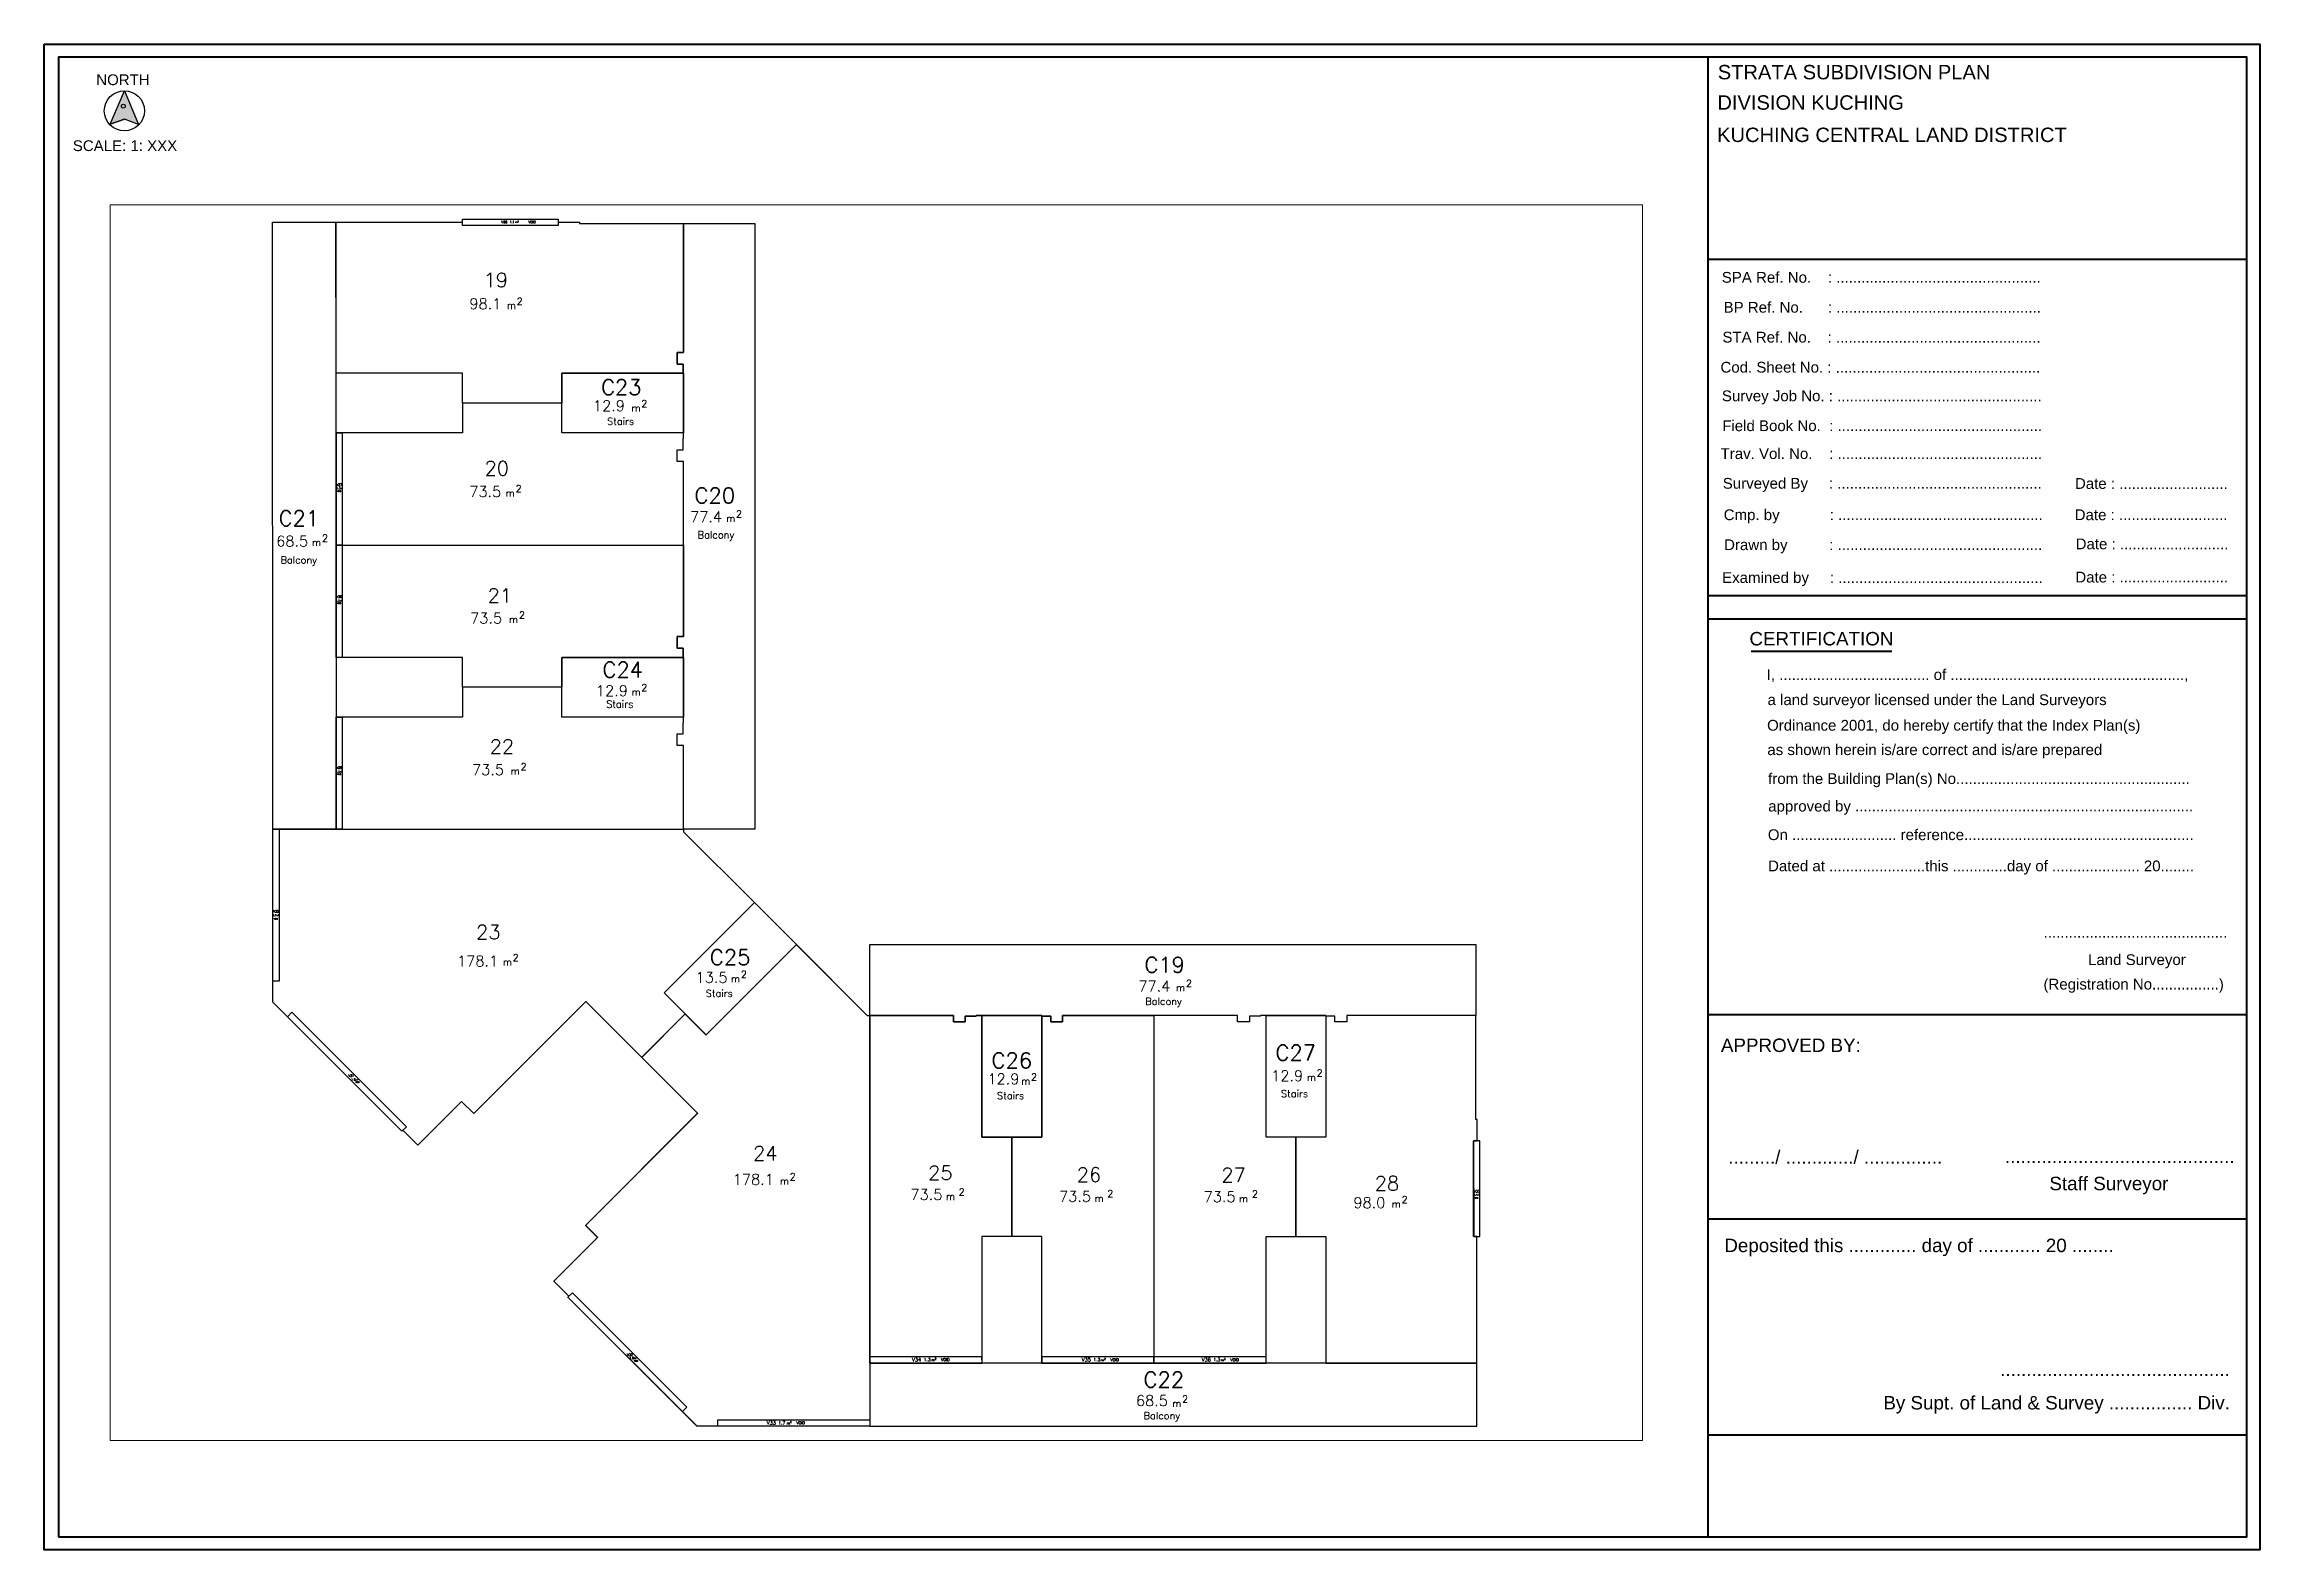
# Paper-space layout 'ISP6_24' of a CAD drawing. Header units: metres, sheet in millimetres. Extents: x 4 to 416, y 10 to 290.
# The model-space entities are those that its viewports show. They can reach past a viewport. Long polylines and large blocks are cut down to what shows.
import ezdxf
from ezdxf.enums import TextEntityAlignment as Align
from ezdxf.lldxf.tags import DXFTag

# ---------------------------------------------------------------- set-up
doc = ezdxf.new("R2010")
doc.units = ezdxf.units.M
for name, color, linetype in [('COMMON', 210, 'Continuous'), ('COMMON_AREA', 240, 'Continuous'), ('COMMON_NO', 50, 'Continuous'), ('ISP6_24', 1, 'Continuous'), ('M2', 7, 'Continuous'), ('PARCEL', 140, 'Continuous'), ('PARCEL_AREA', 10, 'Continuous'), ('PARCEL_NO', 50, 'Continuous'), ('TEXT', 7, 'Continuous'), ('TITLE_BLOCK', 5, 'Continuous'), ('VOID', 3, 'DASHED2'), ('VOID_AREA', 142, 'Continuous'), ('VOID_NO', 140, 'Continuous'), ('VOID_TYPE', 2, 'Continuous')]:
    doc.layers.add(name, color=color, linetype=linetype)
doc.layers.add('VIEWPORT', color=7, linetype='Continuous', true_color=0xfafafa)
doc.styles.add('ROMANS', font='romans')
doc.styles.get("Standard").update_dxf_attribs({"font": 'arial.ttf'})
tags = doc.linetypes.add('DASHED2', pattern=[4, 2, -2]).pattern_tags.tags
tags[6:7] = [DXFTag(74, 4), DXFTag(75, 0), DXFTag(340, '0'), DXFTag(46, 1.0), DXFTag(50, 0.0), DXFTag(44, 0.0), DXFTag(45, 0.0)]
tags[4:5] = [DXFTag(74, 4), DXFTag(75, 0), DXFTag(340, '0'), DXFTag(46, 1.0), DXFTag(50, 0.0), DXFTag(44, 0.0), DXFTag(45, 0.0)]

msp = doc.modelspace()

# ---------------------------------------------------------------- linework, layer by layer
at = {"layer": 'COMMON'}
for points, elevation in [([(2071893.122, 5168630.756), (2071890.452, 5168630.756), (2071890.444, 5168656.396), (2071893.12, 5168656.397), (2071893.122, 5168630.756)], 9), ([(2071907.802, 5168656.346), (2071910.802, 5168656.346), (2071910.802, 5168630.756), (2071907.802, 5168630.756), (2071907.802, 5168634.291), (2071907.527, 5168634.291), (2071907.527, 5168634.791), (2071907.777, 5168634.791), (2071907.777, 5168635.256), (2071907.802, 5168635.256), (2071907.802, 5168638.016), (2071907.777, 5168638.016), (2071907.777, 5168638.401), (2071907.527, 5168638.401), (2071907.527, 5168638.901), (2071907.802, 5168638.901), (2071907.802, 5168646.291), (2071907.527, 5168646.291), (2071907.527, 5168646.791), (2071907.777, 5168646.791), (2071907.777, 5168647.256), (2071907.802, 5168647.256), (2071907.802, 5168650.016), (2071907.777, 5168650.016), (2071907.777, 5168650.401), (2071907.527, 5168650.401), (2071907.527, 5168650.901), (2071907.802, 5168650.901), (2071907.802, 5168656.346)], 9), ([(2071902.662, 5168650.016), (2071907.802, 5168650.016), (2071907.802, 5168647.496), (2071902.662, 5168647.496), (2071902.662, 5168650.016)], 9), ([(2071902.662, 5168638.016), (2071907.802, 5168638.016), (2071907.802, 5168635.497), (2071902.662, 5168635.497), (2071902.662, 5168638.016)], 9), ([(2071906.976, 5168623.845), (2071910.791, 5168627.66), (2071912.566, 5168625.885), (2071908.751, 5168622.07), (2071906.976, 5168623.845)], 13), ([(2071915.662, 5168622.896), (2071915.662, 5168625.896), (2071941.252, 5168625.896), (2071941.252, 5168622.896), (2071935.807, 5168622.896), (2071935.807, 5168622.621), (2071935.307, 5168622.621), (2071935.307, 5168622.871), (2071934.921, 5168622.871), (2071934.921, 5168622.896), (2071932.162, 5168622.896), (2071932.162, 5168622.871), (2071931.697, 5168622.871), (2071931.697, 5168622.621), (2071931.197, 5168622.621), (2071931.197, 5168622.896), (2071923.807, 5168622.896), (2071923.807, 5168622.621), (2071923.307, 5168622.621), (2071923.307, 5168622.871), (2071922.922, 5168622.871), (2071922.922, 5168622.896), (2071920.162, 5168622.896), (2071920.162, 5168622.871), (2071919.697, 5168622.871), (2071919.697, 5168622.621), (2071919.197, 5168622.621), (2071919.197, 5168622.896), (2071915.662, 5168622.896)], 9), ([(2071920.402, 5168622.896), (2071922.922, 5168622.896), (2071922.922, 5168617.756), (2071920.402, 5168617.756), (2071920.402, 5168622.896)], 9), ([(2071932.402, 5168622.896), (2071934.921, 5168622.896), (2071934.921, 5168617.756), (2071932.402, 5168617.756), (2071932.402, 5168622.896)], 9), ([(2071915.662, 5168605.546), (2071941.302, 5168605.546), (2071941.302, 5168608.216), (2071915.662, 5168608.216), (2071915.662, 5168605.546)], 9)]:
    msp.add_lwpolyline(points, close=True, dxfattribs=dict(at, elevation=elevation))
at = {"layer": 'ISP6_24', "const_width": 0.05, "elevation": 13}
msp.add_lwpolyline([(2071912.566, 5168625.885), (2071915.554, 5168622.896), (2071915.662, 5168622.896), (2071915.662, 5168605.546), (2071908.366, 5168605.546), (2071902.916, 5168610.996), (2071902.956, 5168611.036), (2071902.32, 5168611.672), (2071904.169, 5168613.521), (2071903.66, 5168614.03), (2071908.394, 5168618.765), (2071906.032, 5168621.126), (2071907.863, 5168622.958), (2071908.751, 5168622.07), (2071912.566, 5168625.885)], dxfattribs=at)
at = {"layer": 'PARCEL'}
for points, elevation in [([(2071893.122, 5168650.016), (2071893.12, 5168656.397), (2071898.467, 5168656.399), (2071898.467, 5168656.527), (2071902.502, 5168656.527), (2071902.502, 5168656.404), (2071903.402, 5168656.404), (2071903.402, 5168656.346), (2071907.802, 5168656.346), (2071907.802, 5168650.901), (2071907.527, 5168650.901), (2071907.527, 5168650.401), (2071907.777, 5168650.401), (2071907.777, 5168650.016), (2071902.662, 5168650.016), (2071902.662, 5168648.756), (2071898.462, 5168648.756), (2071898.462, 5168650.016), (2071893.122, 5168650.016)], 9), ([(2071893.122, 5168647.497), (2071893.122, 5168642.756), (2071907.802, 5168642.756), (2071907.802, 5168646.291), (2071907.527, 5168646.291), (2071907.527, 5168646.791), (2071907.777, 5168646.791), (2071907.777, 5168647.256), (2071907.802, 5168647.256), (2071907.802, 5168647.496), (2071902.662, 5168647.497), (2071902.662, 5168648.756), (2071898.462, 5168648.756), (2071898.462, 5168647.497), (2071893.122, 5168647.497)], 9), ([(2071893.122, 5168642.756), (2071907.802, 5168642.756), (2071907.802, 5168638.901), (2071907.527, 5168638.901), (2071907.527, 5168638.401), (2071907.777, 5168638.401), (2071907.777, 5168638.016), (2071902.662, 5168638.016), (2071902.662, 5168636.756), (2071898.462, 5168636.756), (2071898.462, 5168638.016), (2071893.122, 5168638.016), (2071893.122, 5168642.756)], 9), ([(2071893.122, 5168635.497), (2071893.122, 5168630.756), (2071907.802, 5168630.756), (2071907.802, 5168634.291), (2071907.527, 5168634.291), (2071907.527, 5168634.791), (2071907.777, 5168634.791), (2071907.777, 5168635.256), (2071907.802, 5168635.256), (2071907.802, 5168635.497), (2071902.662, 5168635.497), (2071902.662, 5168636.756), (2071898.462, 5168636.756), (2071898.462, 5168635.497), (2071893.122, 5168635.497)], 9), ([(2071890.452, 5168630.756), (2071907.802, 5168630.756), (2071907.802, 5168630.649), (2071910.791, 5168627.66), (2071906.976, 5168623.845), (2071907.863, 5168622.958), (2071906.032, 5168621.126), (2071903.67, 5168623.488), (2071898.936, 5168618.754), (2071898.427, 5168619.263), (2071896.573, 5168617.41), (2071895.939, 5168618.044), (2071895.904, 5168618.009), (2071891.073, 5168622.84), (2071890.452, 5168623.46), (2071890.452, 5168624.338), (2071890.452, 5168630.756)], 13), ([(2071902.32, 5168611.672), (2071904.169, 5168613.521), (2071903.66, 5168614.03), (2071908.394, 5168618.765), (2071906.032, 5168621.126), (2071907.863, 5168622.958), (2071908.751, 5168622.07), (2071912.566, 5168625.885), (2071915.554, 5168622.896), (2071915.662, 5168622.896), (2071915.662, 5168605.546), (2071909.244, 5168605.546), (2071908.366, 5168605.546), (2071907.747, 5168606.165), (2071902.916, 5168610.996), (2071902.956, 5168611.036), (2071902.32, 5168611.672)], 13), ([(2071920.402, 5168608.216), (2071915.662, 5168608.216), (2071915.662, 5168622.896), (2071919.197, 5168622.896), (2071919.197, 5168622.621), (2071919.697, 5168622.621), (2071919.697, 5168622.871), (2071920.162, 5168622.871), (2071920.162, 5168622.896), (2071920.402, 5168622.896), (2071920.402, 5168617.756), (2071921.662, 5168617.756), (2071921.662, 5168613.554), (2071920.402, 5168613.556), (2071920.402, 5168608.216)], 9), ([(2071922.922, 5168608.216), (2071922.922, 5168613.554), (2071921.662, 5168613.554), (2071921.662, 5168617.756), (2071922.922, 5168617.756), (2071922.922, 5168622.871), (2071923.307, 5168622.871), (2071923.307, 5168622.621), (2071923.807, 5168622.621), (2071923.807, 5168622.896), (2071927.662, 5168622.896), (2071927.661, 5168608.216), (2071922.922, 5168608.216)], 9), ([(2071927.661, 5168608.216), (2071932.403, 5168608.216), (2071932.403, 5168613.554), (2071933.661, 5168613.556), (2071933.661, 5168617.756), (2071932.402, 5168617.756), (2071932.402, 5168622.896), (2071932.161, 5168622.896), (2071932.161, 5168622.871), (2071931.696, 5168622.871), (2071931.696, 5168622.621), (2071931.196, 5168622.621), (2071931.196, 5168622.896), (2071927.661, 5168622.896), (2071927.661, 5168608.216)], 9), ([(2071934.922, 5168608.216), (2071941.301, 5168608.216), (2071941.301, 5168613.561), (2071941.165, 5168613.561), (2071941.165, 5168617.596), (2071941.309, 5168617.596), (2071941.309, 5168618.496), (2071941.251, 5168618.496), (2071941.251, 5168622.896), (2071935.806, 5168622.896), (2071935.806, 5168622.621), (2071935.306, 5168622.621), (2071935.306, 5168622.871), (2071934.921, 5168622.871), (2071934.921, 5168617.756), (2071933.661, 5168617.756), (2071933.661, 5168613.556), (2071934.921, 5168613.556), (2071934.921, 5168608.216)], 9)]:
    msp.add_lwpolyline(points, close=True, dxfattribs=dict(at, elevation=elevation))
at = {"layer": 'VOID', "linetype": 'Continuous'}
for points, elevation in [([(2071898.467, 5168656.527), (2071902.502, 5168656.527), (2071902.502, 5168656.261), (2071898.467, 5168656.262), (2071898.467, 5168656.527)], 10), ([(2071893.122, 5168647.496), (2071893.387, 5168647.496), (2071893.387, 5168642.756), (2071893.122, 5168642.756), (2071893.122, 5168647.496)], 10), ([(2071893.122, 5168642.756), (2071893.387, 5168642.756), (2071893.387, 5168638.016), (2071893.122, 5168638.016), (2071893.122, 5168642.756)], 10), ([(2071893.122, 5168635.497), (2071893.387, 5168635.497), (2071893.387, 5168630.756), (2071893.122, 5168630.756), (2071893.122, 5168635.497)], 10), ([(2071890.452, 5168630.756), (2071890.717, 5168630.756), (2071890.717, 5168624.338), (2071890.452, 5168624.338), (2071890.452, 5168630.756)], 14), ([(2071891.073, 5168622.84), (2071891.26, 5168623.027), (2071896.091, 5168618.196), (2071895.904, 5168618.009), (2071891.073, 5168622.84)], 14), ([(2071941.432, 5168613.561), (2071941.432, 5168617.596), (2071941.165, 5168617.596), (2071941.167, 5168613.562), (2071941.432, 5168613.562)], 10), ([(2071902.916, 5168610.996), (2071903.103, 5168611.183), (2071907.934, 5168606.352), (2071907.747, 5168606.165), (2071902.916, 5168610.996)], 14), ([(2071920.403, 5168608.216), (2071920.402, 5168608.481), (2071915.662, 5168608.481), (2071915.662, 5168608.216), (2071920.403, 5168608.216)], 10), ([(2071927.663, 5168608.216), (2071927.662, 5168608.481), (2071922.922, 5168608.481), (2071922.922, 5168608.216), (2071927.663, 5168608.216)], 10), ([(2071932.403, 5168608.216), (2071932.403, 5168608.481), (2071927.663, 5168608.481), (2071927.663, 5168608.216), (2071932.403, 5168608.216)], 10), ([(2071909.244, 5168605.811), (2071915.662, 5168605.811), (2071915.662, 5168605.546), (2071909.244, 5168605.546), (2071909.244, 5168605.811)], 14)]:
    msp.add_lwpolyline(points, close=True, dxfattribs=dict(at, elevation=elevation))

# ---------------------------------------------------------------- texts
at = {"layer": 'COMMON_AREA', "style": 'ROMANS'}
for s, p in [('12.9', (2071904.647, 5168648.42, 9)), ('77.4', (2071908.75, 5168643.734, 9)), ('68.5', (2071891.269, 5168642.702, 9)), ('12.9', (2071904.772, 5168636.386, 9)), ('13.5', (2071908.982, 5168624.277, 13)), ('77.4', (2071927.682, 5168623.909, 9)), ('12.9', (2071921.305, 5168619.992, 9)), ('12.9', (2071933.29, 5168620.126, 9)), ('68.5', (2071927.58, 5168606.401, 9))]:
    msp.add_text(s, height=0.45, dxfattribs=at).set_placement(p, align=Align.CENTER)
at = {"layer": 'COMMON_NO', "style": 'ROMANS'}
for s, p in [('C23', (2071905.169, 5168649.103, 9)), ('C20', (2071909.118, 5168644.529, 9)), ('C21', (2071891.554, 5168643.566, 9)), ('C24', (2071905.23, 5168637.172, 9)), ('C25', (2071909.767, 5168625.027, 13)), ('C19', (2071928.117, 5168624.706, 9)), ('C26', (2071921.662, 5168620.67, 9)), ('C27', (2071933.653, 5168620.994, 9)), ('C22', (2071928.08, 5168607.188, 9))]:
    msp.add_text(s, height=0.6533, dxfattribs=at).set_placement(p, align=Align.CENTER)
at = {"layer": 'M2', "style": 'ROMANS'}
for s, p in [('2', (2071900.88, 5168652.91, 9)), ('m', (2071900.528, 5168652.73, 9)), ('m', (2071905.79, 5168648.404, 9)), ('2', (2071906.142, 5168648.584, 9)), ('m', (2071900.478, 5168644.812, 9)), ('2', (2071900.83, 5168644.992, 9)), ('m', (2071909.791, 5168643.741, 9)), ('2', (2071910.142, 5168643.921, 9)), ('m', (2071892.298, 5168642.723, 9)), ('2', (2071892.65, 5168642.902, 9)), ('m', (2071900.619, 5168639.477, 9)), ('2', (2071900.971, 5168639.656, 9)), ('m', (2071905.791, 5168636.412, 9)), ('2', (2071906.143, 5168636.591, 9)), ('2', (2071901.042, 5168633.25, 9)), ('m', (2071900.69, 5168633.07, 9)), ('m', (2071900.358, 5168625.002, 13)), ('2', (2071900.71, 5168625.181, 13)), ('m', (2071909.992, 5168624.301, 13)), ('2', (2071910.344, 5168624.48, 13)), ('m', (2071928.791, 5168623.92, 9)), ('2', (2071929.143, 5168624.1, 9)), ('2', (2071922.601, 5168620.15, 9)), ('2', (2071934.664, 5168620.317, 9)), ('m', (2071922.249, 5168619.97, 9)), ('m', (2071934.312, 5168620.137, 9)), ('m', (2071912.055, 5168615.749, 13)), ('2', (2071912.407, 5168615.929, 13)), ('m', (2071919.07, 5168615.099, 9)), ('2', (2071919.543, 5168615.292, 9)), ('m', (2071925.347, 5168615.022, 9)), ('2', (2071925.821, 5168615.216, 9)), ('m', (2071931.451, 5168615.01, 9)), ('2', (2071931.925, 5168615.204, 9)), ('m', (2071937.899, 5168614.784, 9)), ('2', (2071938.251, 5168614.963, 9)), ('m', (2071928.629, 5168606.367, 9)), ('2', (2071928.981, 5168606.547, 9))]:
    msp.add_text(s, height=0.3, dxfattribs=at).set_placement(p, align=Align.CENTER)
at = {"layer": 'PARCEL_AREA', "style": 'ROMANS'}
for s, p in [('98.1', (2071899.428, 5168652.727, 9)), ('73.5', (2071899.422, 5168644.795, 9)), ('73.5', (2071899.461, 5168639.451, 9)), ('73.5', (2071899.541, 5168633.049, 9)), ('178.1', (2071899.1, 5168624.969, 13)), ('178.1', (2071910.744, 5168615.744, 13)), ('73.5', (2071918.055, 5168615.104, 9)), ('73.5', (2071924.332, 5168615.028, 9)), ('73.5', (2071930.436, 5168615.016, 9)), ('98.0', (2071936.762, 5168614.761, 9))]:
    msp.add_text(s, height=0.45, dxfattribs=at).set_placement(p, align=Align.CENTER)
at = {"layer": 'PARCEL_NO', "style": 'ROMANS'}
for s, p in [('19', (2071899.87, 5168653.655, 9)), ('20', (2071899.91, 5168645.706, 9)), ('21', (2071900.04, 5168640.331, 9)), ('22', (2071900.126, 5168633.952, 9)), ('23', (2071899.552, 5168626.116, 13)), ('24', (2071911.252, 5168616.775, 13)), ('25', (2071918.643, 5168615.946, 9)), ('26', (2071924.92, 5168615.87, 9)), ('27', (2071931.025, 5168615.858, 9)), ('28', (2071937.505, 5168615.507, 9))]:
    msp.add_text(s, height=0.6, dxfattribs=at).set_placement(p, align=Align.CENTER)
at = {"layer": 'TEXT', "style": 'ROMANS'}
for s, height, p in [('m', 0.0665, (2071900.733, 5168656.365, 9)), ('2', 0.0509, (2071900.819, 5168656.403, 9)), ('Stairs', 0.3, (2071905.142, 5168647.84, 9)), ('m', 0.043, (2071893.337, 5168645.129, 9)), ('2', 0.0329, (2071893.37, 5168645.16, 9)), ('Balcony', 0.3, (2071909.169, 5168643.044, 9)), ('Balcony', 0.3, (2071891.55, 5168641.986, 9)), ('m', 0.0503, (2071893.314, 5168640.381, 9)), ('2', 0.0385, (2071893.365, 5168640.414, 9)), ('Stairs', 0.3, (2071905.103, 5168635.893, 9)), ('m', 0.0503, (2071893.315, 5168633.161, 9)), ('2', 0.0385, (2071893.366, 5168633.194, 9)), ('m', 0.0492, (2071890.64, 5168627.088, 13)), ('2', 0.0377, (2071890.691, 5168627.118, 13)), ('Stairs', 0.3, (2071909.308, 5168623.679, 13)), ('Balcony', 0.3, (2071928.073, 5168623.34, 9)), ('m', 0.0466, (2071893.99, 5168620.143, 13)), ('2', 0.0362, (2071894.035, 5168620.17, 13)), ('Stairs', 0.3, (2071921.611, 5168619.358, 9)), ('Stairs', 0.3, (2071933.603, 5168619.446, 9)), ('m', 0.0465, (2071941.35, 5168615.292, 9)), ('2', 0.0356, (2071941.399, 5168615.321, 9)), ('m', 0.0665, (2071905.745, 5168608.384, 13)), ('2', 0.0419, (2071905.801, 5168608.425, 13)), ('m', 0.102, (2071918.336, 5168608.292, 9)), ('2', 0.0779, (2071918.441, 5168608.35, 9)), ('m', 0.102, (2071925.486, 5168608.287, 9)), ('2', 0.0779, (2071925.591, 5168608.345, 9)), ('m', 0.102, (2071930.554, 5168608.289, 9)), ('2', 0.0779, (2071930.658, 5168608.347, 9)), ('m', 0.102, (2071912.224, 5168605.625, 13)), ('2', 0.0779, (2071912.329, 5168605.683, 13)), ('Balcony', 0.3, (2071928.001, 5168605.846, 9))]:
    msp.add_text(s, height=height, dxfattribs=at).set_placement(p, align=Align.CENTER)
at = {"layer": 'VOID_AREA', "style": 'ROMANS'}
for s, height, p in [('1.1', 0.0887, (2071900.557, 5168656.362, 9)), ('1.3', 0.0887, (2071893.218, 5168645.126, 9)), ('1.3', 0.0671, (2071893.196, 5168640.383, 9)), ('1.3', 0.0671, (2071893.197, 5168633.163, 9)), ('1.7', 0.0656, (2071890.529, 5168627.087, 13)), ('1.8', 0.0874, (2071893.856, 5168620.142, 13)), ('1.1', 0.062, (2071941.252, 5168615.289, 9)), ('1.8', 0.0887, (2071905.612, 5168608.381, 13)), ('1.3', 0.1357, (2071918.085, 5168608.291, 9)), ('1.3', 0.1357, (2071925.251, 5168608.291, 9)), ('1.3', 0.1357, (2071930.316, 5168608.294, 9)), ('1.7', 0.1357, (2071911.946, 5168605.622, 13))]:
    msp.add_text(s, height=height, dxfattribs=at).set_placement(p, align=Align.CENTER)
at = {"layer": 'VOID_NO', "style": 'ROMANS'}
for s, height, p in [('V26', 0.1021, (2071900.232, 5168656.355, 9)), ('V27', 0.0956, (2071893.259, 5168645.269, 9)), ('V28', 0.0956, (2071893.257, 5168640.536, 9)), ('V29', 0.0956, (2071893.26, 5168633.313, 9)), ('V30', 0.0956, (2071890.589, 5168627.241, 13)), ('V31', 0.0956, (2071893.766, 5168620.305, 13)), ('V37', 0.0956, (2071941.303, 5168615.416, 9)), ('V32', 0.0956, (2071905.535, 5168608.517, 13)), ('V34', 0.1557, (2071917.642, 5168608.282, 11.921)), ('V35', 0.1557, (2071924.808, 5168608.283, 11.921)), ('V36', 0.1557, (2071929.874, 5168608.285, 11.921)), ('V33', 0.1557, (2071911.504, 5168605.613, 11.921))]:
    msp.add_text(s, height=height, dxfattribs=at).set_placement(p, align=Align.CENTER)
at = {"layer": 'VOID_TYPE', "style": 'ROMANS'}
for s, height, p in [('VOID', 0.1033, (2071901.4, 5168656.354, 9)), ('VOID', 0.0555, (2071893.248, 5168645.01, 9)), ('VOID', 0.0555, (2071893.246, 5168640.277, 9)), ('VOID', 0.0555, (2071893.25, 5168633.053, 9)), ('VOID', 0.0555, (2071890.578, 5168626.944, 13)), ('VOID', 0.0555, (2071894.024, 5168620.048, 13)), ('ETC', 0.0555, (2071941.292, 5168615.157, 9)), ('VOID', 0.0555, (2071905.79, 5168608.274, 13)), ('VOID', 0.1207, (2071918.855, 5168608.295, 9)), ('VOID', 0.1207, (2071926.005, 5168608.291, 9)), ('VOID', 0.1207, (2071931.073, 5168608.292, 9)), ('VOID', 0.1207, (2071912.743, 5168605.628, 13))]:
    msp.add_text(s, height=height, dxfattribs=at).set_placement(p, align=Align.CENTER)

psp = doc.layouts.new('ISP6_24')

# ---------------------------------------------------------------- linework, layer by layer
at = {"layer": 'TITLE_BLOCK', "color": 18, "lineweight": 50, "ltscale": 0.5, "true_color": 0x000000}
for p, q in [((313.67, 12.08), (313.67, 287.25)), ((413.84, 249.61), (313.67, 249.61)), ((313.67, 187.16), (413.84, 187.16)), ((313.67, 182.8), (413.84, 182.8)), ((313.67, 109.25), (413.84, 109.25)), ((313.67, 71.2), (413.84, 71.2)), ((313.67, 31.05), (413.84, 31.05))]:
    psp.add_line(p, q, dxfattribs=at)
at = {"layer": 'TITLE_BLOCK', "color": 18, "ltscale": 750, "true_color": 0x000000}
for p, q in [((16.53, 274.8), (19.24, 280.98)), ((19.24, 280.98), (21.83, 274.74)), ((16.53, 274.8), (19.24, 275.7)), ((19.24, 275.7), (16.53, 274.8)), ((21.83, 274.74), (19.24, 275.7))]:
    psp.add_line(p, q, dxfattribs=at)
at = {"layer": 'TITLE_BLOCK', "color": 18, "lineweight": 50, "ltscale": 2, "true_color": 0x000000}
psp.add_line((321.64, 176.78), (347.79, 176.78), dxfattribs=at)
at = {"layer": 'TITLE_BLOCK', "color": 18, "lineweight": 50, "ltscale": 0.5, "true_color": 0x000000}
for points in [[(4.31, 289.62), (416.21, 289.62), (416.21, 9.71), (4.31, 9.71)], [(6.98, 12.08), (413.84, 12.08), (413.84, 287.25), (6.98, 287.25)]]:
    psp.add_lwpolyline(points, close=True, dxfattribs=at)
at = {"layer": 'TITLE_BLOCK', "color": 18, "ltscale": 750, "true_color": 0x000000}
psp.add_circle((19.2, 277.25, 0), 3.73, dxfattribs=at)
at = {"layer": 'TITLE_BLOCK', "color": 18, "ltscale": 1000, "true_color": 0x000000}
psp.add_circle((19, 278.11, 0), 0.359, dxfattribs=at)
at = {"layer": 'TITLE_BLOCK', "color": 18, "ltscale": 750, "true_color": 0x000000}
for points in [[(16.53, 274.8), (19.24, 275.7), (19.24, 280.98)], [(19.24, 280.98), (19.24, 275.7), (21.83, 274.74)]]:
    psp.add_solid(points, dxfattribs=at)

# ---------------------------------------------------------------- texts
at = {"layer": 'TITLE_BLOCK', "color": 18, "linetype": 'Continuous', "ltscale": 3515.625, "true_color": 0x000000}
for s, height, p in [('STRATA SUBDIVISION PLAN', 2.6767, (315.45, 283.11)), ('DIVISION KUCHING', 2.6767, (315.38, 277.46)), ('KUCHING CENTRAL LAND DISTRICT', 2.6767, (315.33, 271.45)), ('Deposited this ............. day of ............ 20 ........', 2.5, (316.67, 65.04))]:
    psp.add_text(s, height=height, dxfattribs=at).set_placement(p)
at = {"layer": 'TITLE_BLOCK', "color": 18, "ltscale": 562.5, "true_color": 0x000000}
psp.add_text('NORTH', height=2, dxfattribs=at).set_placement((13.97, 282.03, 0))
psp.add_text('SCALE: 1: XXX', height=2, dxfattribs=at).set_placement((29.02, 269.77), align=Align.RIGHT)
at = {"layer": 'TITLE_BLOCK', "color": 18, "true_color": 0x000000}
for s, height, p in [('SPA Ref. No.    : .................................................', 2, (316.2, 245.29)), ('BP Ref. No.      : .................................................', 2, (316.54, 239.72)), ('STA Ref. No.    : .................................................', 2, (316.32, 234.17)), ('Cod. Sheet No. : .................................................', 2, (315.95, 228.58)), ('Survey Job No. : .................................................', 2, (316.22, 223.26)), ('Field Book No.  : .................................................', 2, (316.29, 217.7)), ('Trav. Vol. No.    : .................................................', 2, (315.98, 212.52)), ('Surveyed By     : .................................................', 2, (316.39, 206.99)), ('Date : ..........................', 2, (381.86, 206.96)), ('Cmp. by            : .................................................', 2, (316.56, 201.14)), ('Date : ..........................', 2, (381.82, 201.14)), ('Date : ..........................', 2, (381.99, 195.73)), ('Drawn by          : .................................................', 2, (316.63, 195.57)), ('Examined by     : .................................................', 2, (316.26, 189.47)), ('Date : ..........................', 2, (381.93, 189.55)), ('I, .................................... of ........................................................,', 2, (324.55, 171.42)), ('a land surveyor licensed under the Land Surveyors', 2, (324.71, 166.75)), ('Ordinance 2001, do hereby certify that the Index Plan(s)', 2, (324.62, 162)), ('as shown herein is/are correct and is/are prepared', 2, (324.67, 157.46)), (' from the Building Plan(s) No........................................................', 2, (324.04, 152.08)), (' approved by .................................................................................', 2, (324.05, 146.97)), ('On ......................... reference.......................................................', 2, (324.76, 141.65)), ('Dated at .......................this .............day of ..................... 20........', 2, (324.81, 135.85)), ('............................................', 2, (376.04, 123.48)), ('Land Surveyor', 2, (384.3, 118.42)), ('(Registration No................)', 2, (376.01, 113.87)), ('............................................', 2.5, (367.97, 41.99)), ('By Supt. of Land & Survey ................ Div.', 2.5, (346.24, 35.78))]:
    psp.add_text(s, height=height, dxfattribs=at).set_placement(p)
at = {"layer": 'TITLE_BLOCK', "color": 18, "linetype": 'Continuous', "lineweight": 50, "ltscale": 3515.625, "true_color": 0x000000}
for s, p in [('CERTIFICATION', (321.34, 177.85)), ('APPROVED BY:', (316.04, 102.25))]:
    psp.add_text(s, height=2.5, dxfattribs=at).set_placement(p)
at = {"layer": 'TITLE_BLOCK', "color": 18, "lineweight": 50, "true_color": 0x000000}
for s, p in [('........./ ............./ ...............', (317.41, 81.48)), ('............................................', (368.85, 81.61)), ('Staff Surveyor', (377.11, 76.55))]:
    psp.add_text(s, height=2.5, dxfattribs=at).set_placement(p)

# ---------------------------------------------------------------- viewports
at = {"layer": 'VIEWPORT', "color": 7, "true_color": 0xffffff}
vp = psp.add_viewport(center=(159, 144.89), size=(284.93, 229.7462), view_center_point=(2071915.938, 5168631.037), view_height=52.18538, dxfattribs=at)
vp.frozen_layers = ['VIEWPORT']

doc.saveas('drawing.dxf')
